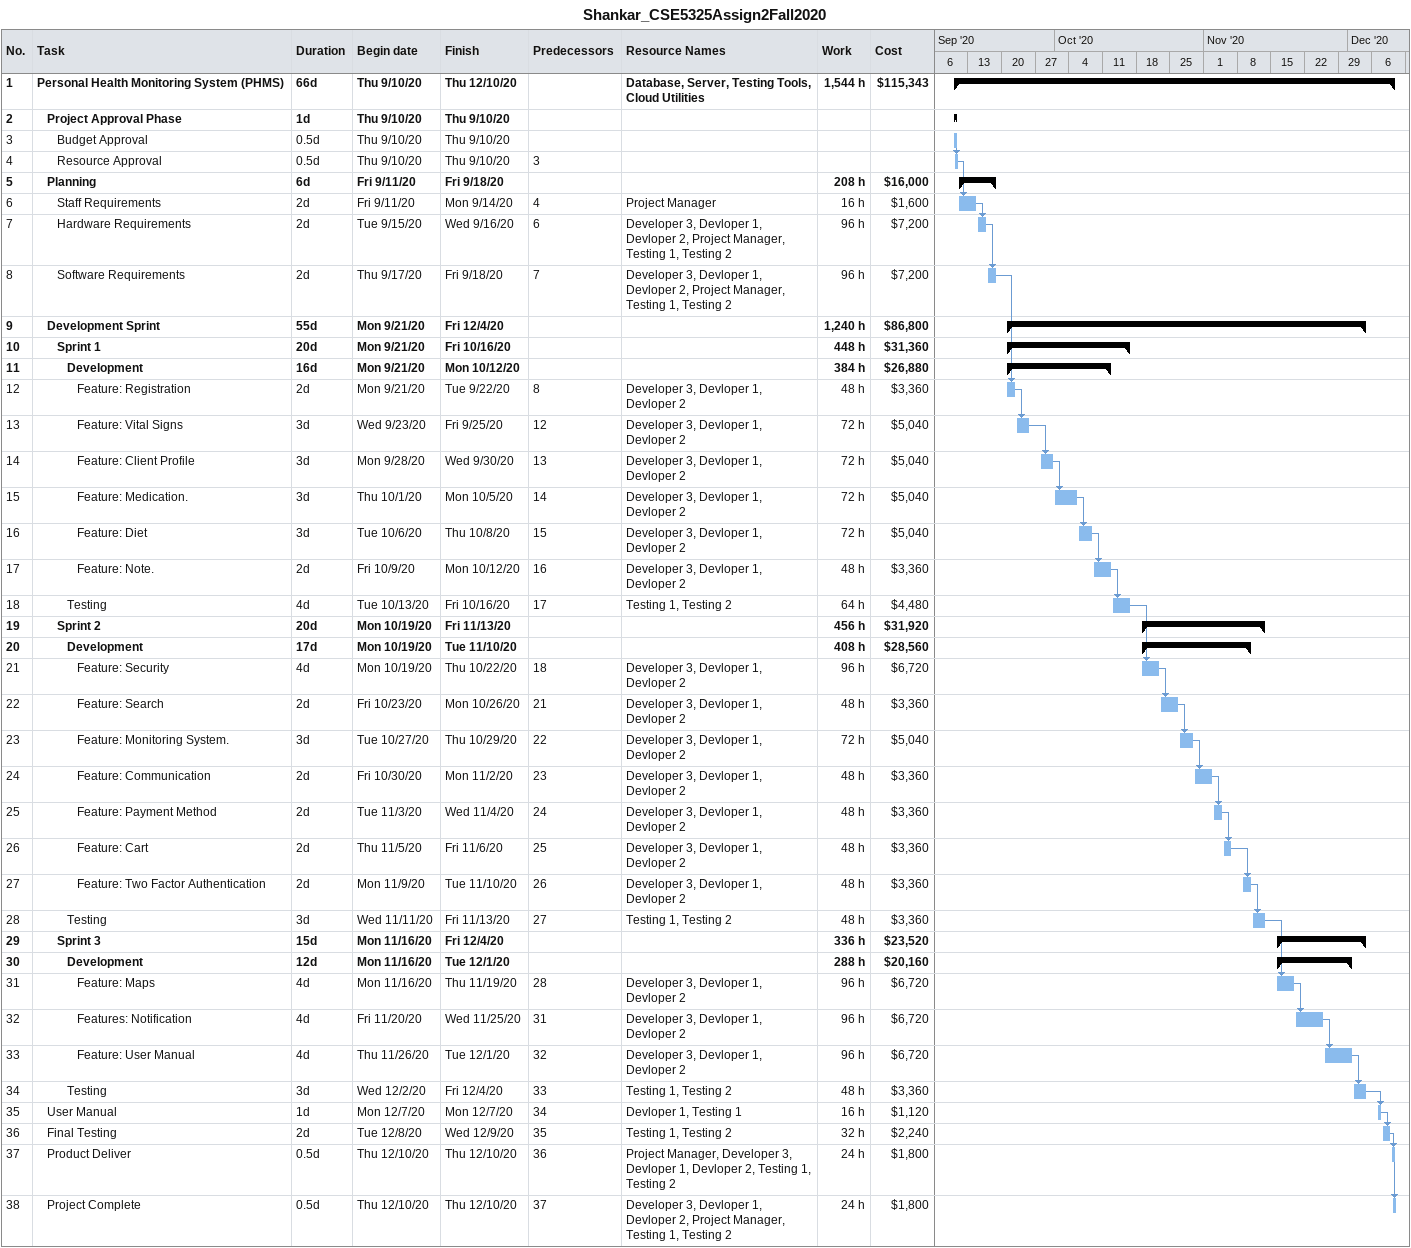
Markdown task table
Shankar_CSE5325Assign2Fall2020

| ID | Level | Task | Duration | Start | Finish | Predecessors | Resources | Work (h) | Cost ($) |
|---|---|---|---|---|---|---|---|---|---|
| 1 | 1 | **Personal Health Monitoring System (PHMS)** | 66d | 2020-09-10 | 2020-12-10 |  | Database, Server, Testing Tools, Cloud Utilities | 1544 | 115343 |
| 2 | 2 | **Project Approval Phase** | 1d | 2020-09-10 | 2020-09-10 |  |  |  |  |
| 3 | 3 | Budget Approval | 0.5d | 2020-09-10 | 2020-09-10 |  |  |  |  |
| 4 | 3 | Resource Approval | 0.5d | 2020-09-10 | 2020-09-10 | 3 |  |  |  |
| 5 | 2 | **Planning** | 6d | 2020-09-11 | 2020-09-18 |  |  | 208 | 16000 |
| 6 | 3 | Staff Requirements | 2d | 2020-09-11 | 2020-09-14 | 4 | Project Manager | 16 | 1600 |
| 7 | 3 | Hardware Requirements | 2d | 2020-09-15 | 2020-09-16 | 6 | Developer 3, Devloper 1, Devloper 2, Project Manager, Testing 1, Testing 2 | 96 | 7200 |
| 8 | 3 | Software Requirements | 2d | 2020-09-17 | 2020-09-18 | 7 | Developer 3, Devloper 1, Devloper 2, Project Manager, Testing 1, Testing 2 | 96 | 7200 |
| 9 | 2 | **Development Sprint** | 55d | 2020-09-21 | 2020-12-04 |  |  | 1240 | 86800 |
| 10 | 3 | **Sprint 1** | 20d | 2020-09-21 | 2020-10-16 |  |  | 448 | 31360 |
| 11 | 4 | **Development** | 16d | 2020-09-21 | 2020-10-12 |  |  | 384 | 26880 |
| 12 | 5 | Feature: Registration | 2d | 2020-09-21 | 2020-09-22 | 8 | Developer 3, Devloper 1, Devloper 2 | 48 | 3360 |
| 13 | 5 | Feature: Vital Signs | 3d | 2020-09-23 | 2020-09-25 | 12 | Developer 3, Devloper 1, Devloper 2 | 72 | 5040 |
| 14 | 5 | Feature: Client Profile | 3d | 2020-09-28 | 2020-09-30 | 13 | Developer 3, Devloper 1, Devloper 2 | 72 | 5040 |
| 15 | 5 | Feature: Medication. | 3d | 2020-10-01 | 2020-10-05 | 14 | Developer 3, Devloper 1, Devloper 2 | 72 | 5040 |
| 16 | 5 | Feature: Diet | 3d | 2020-10-06 | 2020-10-08 | 15 | Developer 3, Devloper 1, Devloper 2 | 72 | 5040 |
| 17 | 5 | Feature: Note. | 2d | 2020-10-09 | 2020-10-12 | 16 | Developer 3, Devloper 1, Devloper 2 | 48 | 3360 |
| 18 | 4 | Testing | 4d | 2020-10-13 | 2020-10-16 | 17 | Testing 1, Testing 2 | 64 | 4480 |
| 19 | 3 | **Sprint 2** | 20d | 2020-10-19 | 2020-11-13 |  |  | 456 | 31920 |
| 20 | 4 | **Development** | 17d | 2020-10-19 | 2020-11-10 |  |  | 408 | 28560 |
| 21 | 5 | Feature: Security | 4d | 2020-10-19 | 2020-10-22 | 18 | Developer 3, Devloper 1, Devloper 2 | 96 | 6720 |
| 22 | 5 | Feature: Search | 2d | 2020-10-23 | 2020-10-26 | 21 | Developer 3, Devloper 1, Devloper 2 | 48 | 3360 |
| 23 | 5 | Feature: Monitoring System. | 3d | 2020-10-27 | 2020-10-29 | 22 | Developer 3, Devloper 1, Devloper 2 | 72 | 5040 |
| 24 | 5 | Feature: Communication | 2d | 2020-10-30 | 2020-11-02 | 23 | Developer 3, Devloper 1, Devloper 2 | 48 | 3360 |
| 25 | 5 | Feature: Payment Method | 2d | 2020-11-03 | 2020-11-04 | 24 | Developer 3, Devloper 1, Devloper 2 | 48 | 3360 |
| 26 | 5 | Feature: Cart | 2d | 2020-11-05 | 2020-11-06 | 25 | Developer 3, Devloper 1, Devloper 2 | 48 | 3360 |
| 27 | 5 | Feature: Two Factor Authentication | 2d | 2020-11-09 | 2020-11-10 | 26 | Developer 3, Devloper 1, Devloper 2 | 48 | 3360 |
| 28 | 4 | Testing | 3d | 2020-11-11 | 2020-11-13 | 27 | Testing 1, Testing 2 | 48 | 3360 |
| 29 | 3 | **Sprint 3** | 15d | 2020-11-16 | 2020-12-04 |  |  | 336 | 23520 |
| 30 | 4 | **Development** | 12d | 2020-11-16 | 2020-12-01 |  |  | 288 | 20160 |
| 31 | 5 | Feature: Maps | 4d | 2020-11-16 | 2020-11-19 | 28 | Developer 3, Devloper 1, Devloper 2 | 96 | 6720 |
| 32 | 5 | Features: Notification | 4d | 2020-11-20 | 2020-11-25 | 31 | Developer 3, Devloper 1, Devloper 2 | 96 | 6720 |
| 33 | 5 | Feature: User Manual | 4d | 2020-11-26 | 2020-12-01 | 32 | Developer 3, Devloper 1, Devloper 2 | 96 | 6720 |
| 34 | 4 | Testing | 3d | 2020-12-02 | 2020-12-04 | 33 | Testing 1, Testing 2 | 48 | 3360 |
| 35 | 2 | User Manual | 1d | 2020-12-07 | 2020-12-07 | 34 | Devloper 1, Testing 1 | 16 | 1120 |
| 36 | 2 | Final Testing | 2d | 2020-12-08 | 2020-12-09 | 35 | Testing 1, Testing 2 | 32 | 2240 |
| 37 | 2 | Product Deliver | 0.5d | 2020-12-10 | 2020-12-10 | 36 | Project Manager, Developer 3, Devloper 1, Devloper 2, Testing 1, Testing 2 | 24 | 1800 |
| 38 | 2 | Project Complete | 0.5d | 2020-12-10 | 2020-12-10 | 37 | Developer 3, Devloper 1, Devloper 2, Project Manager, Testing 1, Testing 2 | 24 | 1800 |
